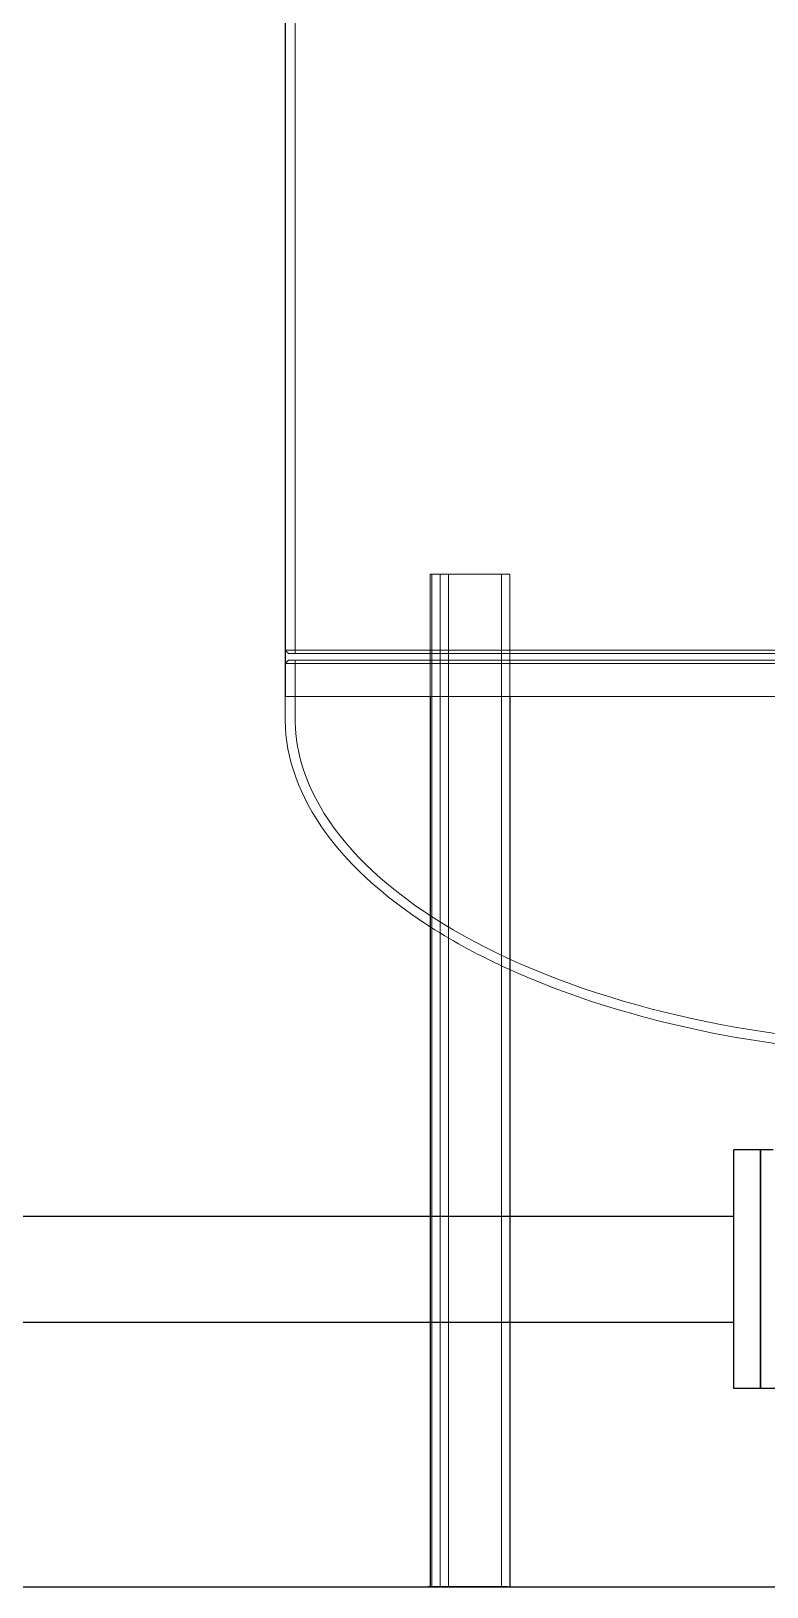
# Model space of a CAD drawing. Header units: inches. Extents: x 3739 to 4246, y 1221 to 1542.
# Drawn here: x 4088.1 to 4115.9, y 1288.5 to 1347.3 of the extents above; entities that cross this region are included whole.
import ezdxf

# ---------------------------------------------------------------- set-up
doc = ezdxf.new("R2010")
doc.units = ezdxf.units.IN
doc.header["$MEASUREMENT"] = 0
doc.header["$PDSIZE"] = -1
for name, color, linetype in [('WATANK', 7, 'Continuous'), ('WCTANK', 7, 'Continuous'), ('WDPUMP', 7, 'Continuous'), ('WNOTANK', 7, 'Continuous'), ('WOTANK', 7, 'Continuous'), ('WSPUMP', 7, 'Continuous')]:
    doc.layers.add(name, color=color, linetype=linetype)

msp = doc.modelspace()

# ---------------------------------------------------------------- linework, layer by layer
at = {"color": 0, "linetype": 'Continuous'}
msp.add_line((4030.0285, 1288.5352), (4173.9813, 1288.5352), dxfattribs=at)
msp.add_line((4030.0285, 1288.5352), (4173.9813, 1288.5352), dxfattribs=at)
at = {"layer": 'WATANK', "color": 0, "linetype": 'Continuous'}
for p, q in [((4116.1514, 1305.0385), (4114.665, 1305.0385)), ((4114.665, 1296.032), (4114.665, 1305.0385)), ((4116.1514, 1305.0385), (4114.665, 1305.0385)), ((4114.665, 1296.032), (4114.665, 1305.0385)), ((4115.6678, 1305.0385), (4115.6678, 1296.032)), ((4115.6678, 1296.032), (4115.6678, 1305.0385)), ((4115.6678, 1305.0385), (4115.6678, 1296.032)), ((4115.6678, 1296.032), (4115.6678, 1305.0385)), ((4106.1121, 1302.5314), (4114.665, 1302.5314)), ((4106.1121, 1302.5314), (4114.665, 1302.5314)), ((4106.1121, 1298.5314), (4114.665, 1298.5314)), ((4106.1121, 1298.5314), (4114.665, 1298.5314)), ((4116.715, 1296.032), (4114.665, 1296.032)), ((4116.715, 1296.032), (4114.665, 1296.032))]:
    msp.add_line(p, q, dxfattribs=at)
msp.add_point((4115.6678, 1300.5353), dxfattribs=at)
msp.add_point((4115.6678, 1300.5353), dxfattribs=at)
msp.add_point((4115.6678, 1300.5353), dxfattribs=at)
msp.add_point((4115.6678, 1300.5353), dxfattribs=at)
msp.add_point((4115.6678, 1300.5353), dxfattribs=at)
msp.add_point((4115.6678, 1300.5353), dxfattribs=at)
msp.add_point((4115.6678, 1300.5353), dxfattribs=at)
msp.add_point((4115.6678, 1300.5353), dxfattribs=at)
at = {"layer": 'WCTANK', "color": 0, "linetype": 'Continuous', "lineweight": 15}
for p, q in [((4103.1902, 1314.7852), (4103.1902, 1326.7852)), ((4106.1902, 1326.7852), (4103.1902, 1326.7852)), ((4103.1902, 1314.7852), (4103.1902, 1326.7852)), ((4106.1902, 1326.7852), (4103.1902, 1326.7852)), ((4103.2527, 1288.5352), (4103.2527, 1326.7852)), ((4103.2527, 1326.7852), (4103.2527, 1288.5352)), ((4103.2527, 1288.5352), (4103.2527, 1326.7852)), ((4103.2527, 1326.7852), (4103.2527, 1288.5352)), ((4103.5652, 1288.5352), (4103.5652, 1326.7852)), ((4103.5652, 1288.5352), (4103.5652, 1326.7852)), ((4103.8777, 1288.5352), (4103.8777, 1326.7852)), ((4103.8777, 1326.7852), (4103.8777, 1288.5352)), ((4103.8777, 1288.5352), (4103.8777, 1326.7852)), ((4103.8777, 1326.7852), (4103.8777, 1288.5352)), ((4105.8777, 1288.5352), (4105.8777, 1326.7852)), ((4105.8777, 1326.7852), (4105.8777, 1288.5352)), ((4105.8777, 1288.5352), (4105.8777, 1326.7852)), ((4105.8777, 1326.7852), (4105.8777, 1288.5352)), ((4106.1902, 1314.7852), (4106.1902, 1326.7852)), ((4106.1902, 1314.7852), (4106.1902, 1326.7852)), ((4097.7065, 1323.9102), (4103.1902, 1323.9102)), ((4097.7065, 1323.9102), (4103.1902, 1323.9102)), ((4097.7065, 1323.4102), (4103.1902, 1323.4102)), ((4097.7065, 1323.4102), (4103.1902, 1323.4102)), ((4103.1902, 1323.7852), (4097.8315, 1323.7852)), ((4103.1902, 1323.7852), (4097.8315, 1323.7852)), ((4097.8315, 1323.5352), (4103.1902, 1323.5352)), ((4097.8315, 1323.5352), (4103.1902, 1323.5352)), ((4103.1902, 1323.9102), (4106.1902, 1323.9102)), ((4103.1902, 1323.9102), (4106.1902, 1323.9102)), ((4106.1902, 1323.7852), (4103.1902, 1323.7852)), ((4106.1902, 1323.7852), (4103.1902, 1323.7852)), ((4103.1902, 1323.5352), (4106.1902, 1323.5352)), ((4103.1902, 1323.5352), (4106.1902, 1323.5352)), ((4103.1902, 1323.4102), (4106.1902, 1323.4102)), ((4103.1902, 1323.4102), (4106.1902, 1323.4102)), ((4106.1902, 1323.9102), (4121.7065, 1323.9102)), ((4106.1902, 1323.9102), (4121.7065, 1323.9102)), ((4121.7065, 1323.7852), (4106.1902, 1323.7852)), ((4121.7065, 1323.7852), (4106.1902, 1323.7852)), ((4106.1902, 1323.5352), (4137.2229, 1323.5352)), ((4106.1902, 1323.5352), (4137.2229, 1323.5352)), ((4106.1902, 1323.4102), (4137.2229, 1323.4102)), ((4106.1902, 1323.4102), (4137.2229, 1323.4102)), ((4103.1902, 1288.5352), (4103.1902, 1313.2852)), ((4103.1902, 1288.5352), (4103.1902, 1313.2852)), ((4106.1902, 1288.5352), (4106.1902, 1313.2852)), ((4106.1902, 1288.5352), (4106.1902, 1313.2852)), ((4106.1902, 1288.5352), (4103.1902, 1288.5352)), ((4106.1902, 1288.5352), (4103.1902, 1288.5352))]:
    msp.add_line(p, q, dxfattribs=at)
at = {"layer": 'WCTANK', "color": 0, "linetype": 'Continuous'}
for p, q in [((4103.1902, 1314.7852), (4103.1902, 1313.2852)), ((4103.1902, 1314.7852), (4103.1902, 1313.2852)), ((4106.1902, 1314.7852), (4106.1902, 1313.2852)), ((4106.1902, 1314.7852), (4106.1902, 1313.2852))]:
    msp.add_line(p, q, dxfattribs=at)
at = {"layer": 'WCTANK', "color": 0, "linetype": 'Continuous', "lineweight": 15}
for major_axis, ratio, start_param, end_param in [((24, -0.7401), 0.5073921, 3.1415927, 3.8469644), ((24, -0.7401), 0.5073921, 3.1415927, 3.8469644), ((23.625, -0.7333), 0.4995788, 3.1415927, 4.7278938), ((23.625, -0.7333), 0.4995788, 3.1415927, 4.7278938), ((24, -0.7401), 0.5073921, 3.8469644, 4.0251312), ((24, -0.7401), 0.5073921, 3.8469644, 4.0251312), ((24, -0.7401), 0.5073921, 4.0251312, 4.5895891), ((24, -0.7401), 0.5073921, 4.0251312, 4.5895891)]:
    msp.add_ellipse((4121.7065, 1320.795), major_axis=major_axis, ratio=ratio, start_param=start_param, end_param=end_param, dxfattribs=at)
for points in [[(4098.0815, 1383.7852), (4098.0815, 1323.7852)], [(4098.0815, 1383.7852), (4098.0815, 1323.7852)], [(4097.7065, 1377.1289), (4097.7065, 1323.9102)], [(4097.7065, 1377.1289), (4097.7065, 1323.9102)], [(4097.7065, 1323.9102), (4097.8315, 1323.7852)], [(4097.7065, 1323.9102), (4097.8315, 1323.7852)], [(4097.8315, 1323.5352), (4097.7065, 1323.4102)], [(4097.8315, 1323.5352), (4097.7065, 1323.4102)], [(4097.7065, 1323.4102), (4097.7065, 1321.5352)], [(4097.7065, 1323.4102), (4097.7065, 1321.5352)], [(4098.0815, 1323.5352), (4098.0815, 1321.5283)], [(4098.0815, 1323.5352), (4098.0815, 1321.5283)]]:
    msp.add_open_spline(points, degree=1, dxfattribs=at)
at = {"layer": 'WDPUMP', "color": 0, "linetype": 'Continuous'}
for p, q in [((4078.79, 1302.5314), (4103.1052, 1302.5314)), ((4103.1052, 1302.5314), (4106.1121, 1302.5314)), ((4078.79, 1298.5314), (4103.1052, 1298.5314)), ((4103.1052, 1298.5314), (4106.1121, 1298.5314)), ((4106.1121, 1288.5352), (4103.1052, 1288.5352)), ((4106.1121, 1288.5352), (4103.1052, 1288.5352))]:
    msp.add_line(p, q, dxfattribs=at)
at = {"layer": 'WNOTANK', "color": 0, "linetype": 'Continuous'}
for p, q in [((4116.1514, 1305.0385), (4114.665, 1305.0385)), ((4114.665, 1296.032), (4114.665, 1305.0385)), ((4116.1514, 1305.0385), (4114.665, 1305.0385)), ((4114.665, 1296.032), (4114.665, 1305.0385)), ((4115.6678, 1305.0385), (4115.6678, 1296.032)), ((4115.6678, 1296.032), (4115.6678, 1305.0385)), ((4115.6678, 1305.0385), (4115.6678, 1296.032)), ((4115.6678, 1296.032), (4115.6678, 1305.0385)), ((4078.79, 1302.5314), (4103.1052, 1302.5314)), ((4078.79, 1302.5314), (4103.1052, 1302.5314)), ((4103.1052, 1302.5314), (4106.1121, 1302.5314)), ((4103.1052, 1302.5314), (4106.1121, 1302.5314)), ((4106.1121, 1302.5314), (4114.665, 1302.5314)), ((4106.1121, 1302.5314), (4114.665, 1302.5314)), ((4078.79, 1298.5314), (4103.1052, 1298.5314)), ((4078.79, 1298.5314), (4103.1052, 1298.5314)), ((4103.1052, 1298.5314), (4106.1121, 1298.5314)), ((4103.1052, 1298.5314), (4106.1121, 1298.5314)), ((4106.1121, 1298.5314), (4114.665, 1298.5314)), ((4106.1121, 1298.5314), (4114.665, 1298.5314)), ((4116.715, 1296.032), (4114.665, 1296.032)), ((4116.715, 1296.032), (4114.665, 1296.032))]:
    msp.add_line(p, q, dxfattribs=at)
msp.add_point((4115.6678, 1300.5353), dxfattribs=at)
msp.add_point((4115.6678, 1300.5353), dxfattribs=at)
msp.add_point((4115.6678, 1300.5353), dxfattribs=at)
msp.add_point((4115.6678, 1300.5353), dxfattribs=at)
msp.add_point((4115.6678, 1300.5353), dxfattribs=at)
msp.add_point((4115.6678, 1300.5353), dxfattribs=at)
msp.add_point((4115.6678, 1300.5353), dxfattribs=at)
msp.add_point((4115.6678, 1300.5353), dxfattribs=at)
at = {"layer": 'WOTANK', "color": 0, "linetype": 'Continuous'}
for p, q in [((4097.7065, 1384.1602), (4097.7065, 1322.1602)), ((4097.7065, 1384.1602), (4097.7065, 1322.1602)), ((4103.1902, 1322.1602), (4103.1902, 1288.5352)), ((4103.1902, 1322.1602), (4103.1902, 1288.5352)), ((4106.1902, 1322.1602), (4106.1902, 1288.5352)), ((4106.1902, 1322.1602), (4106.1902, 1288.5352)), ((4101.7381, 1288.5352), (4105.7381, 1288.5352)), ((4101.7381, 1288.5352), (4105.7381, 1288.5352))]:
    msp.add_line(p, q, dxfattribs=at)
at = {"layer": 'WOTANK', "color": 0, "linetype": 'Continuous', "lineweight": 15}
msp.add_line((4145.7065, 1322.1602), (4097.7065, 1322.1602), dxfattribs=at)
msp.add_line((4145.7065, 1322.1602), (4097.7065, 1322.1602), dxfattribs=at)
at = {"layer": 'WSPUMP', "color": 0, "linetype": 'Continuous'}
for p, q in [((4078.79, 1302.5314), (4103.1052, 1302.5314)), ((4103.1052, 1302.5314), (4106.1121, 1302.5314)), ((4078.79, 1298.5314), (4103.1052, 1298.5314)), ((4103.1052, 1298.5314), (4106.1121, 1298.5314))]:
    msp.add_line(p, q, dxfattribs=at)

doc.saveas('drawing.dxf')
